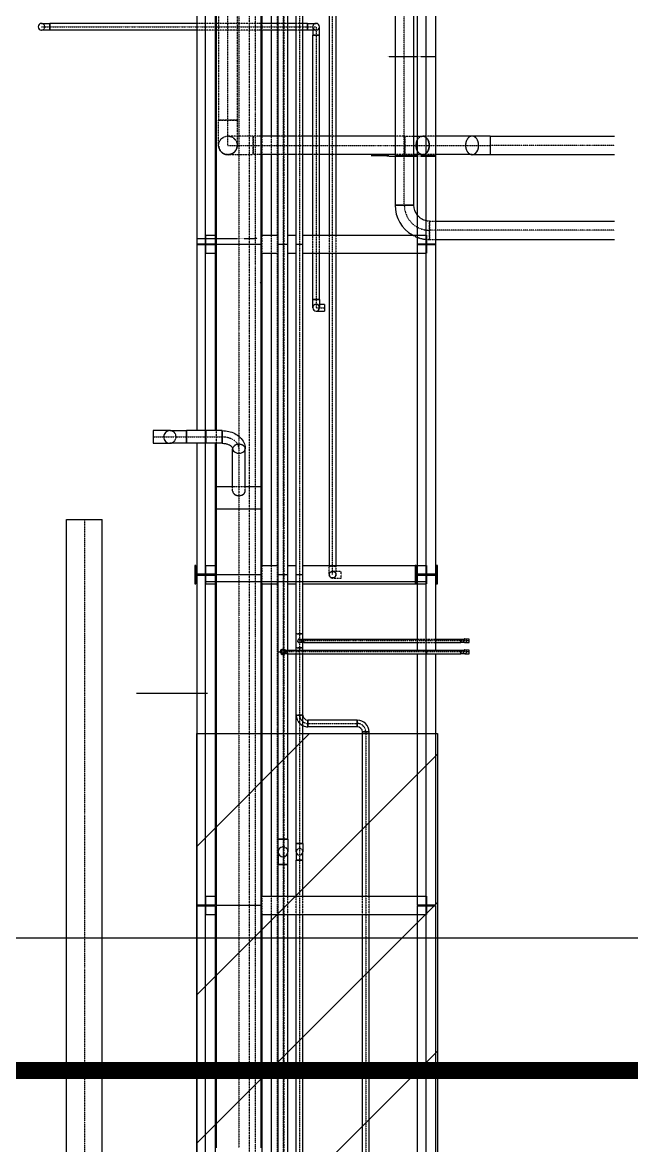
# Model space of a CAD drawing. Header units: millimetres. Extents: x -10011772 to -8149599, y 2847708 to 3434448.
# Drawn here: x -9512181 to -9501131, y 3137832 to 3158213 of the extents above; entities that cross this region are included whole.
import ezdxf

# ---------------------------------------------------------------- set-up
doc = ezdxf.new("R2010")
doc.units = ezdxf.units.MM
for name, pattern in [('DASHDOT2', [0.5, 0.25, -0.125, 0, -0.125]), ('DIVIDE2', [0.625, 0.25, -0.125, 0, -0.125, 0, -0.125]), ('HIDDEN2', [0.1875, 0.125, -0.0625])]:
    doc.linetypes.add(name, pattern=pattern)
doc.layers.add('总平面底图', color=9, linetype='Continuous')
doc.layers.add('电气-接地设计-接地线', color=3, linetype='接地线')
doc.styles.add('EESLTYPE', font='TXT.shx')
doc.linetypes.add('接地线', pattern='A,500,["/",EESLTYPE,S=200,R=0,X=0,Y=-100],-200,60,-200', length=960)

# ---------------------------------------------------------------- blocks, each defined once
blk = doc.blocks.new('总平面底图 爆炸危险区 LOCATION I')
at = {"layer": '总平面底图'}
for p, q in [((220295, 146308), (220295, 98308)), ((222295, 146308), (222295, 98308)), ((222295, 110308), (220295, 110308)), ((220217, 97328), (220217, 108930)), ((220217, 108930), (222401, 108930)), ((220217, 107906), (221241, 108930)), ((222401, 108930), (222401, 97328)), ((220217, 106559), (222401, 108743)), ((220217, 105212), (222401, 107396)), ((236315, 107074), (206315, 107074)), ((220217, 103865), (222401, 106049))]:
    blk.add_line(p, q, dxfattribs=at)
at = {"layer": '总平面底图', "linetype": 'Continuous'}
for p, q in [((220956, 109672), (220956, 125955)), ((221044, 109688), (221044, 125955)), ((221120, 109688), (221120, 125908)), ((221180, 109688), (221180, 125908)), ((220397, 111679), (220397, 117172)), ((220803, 111172), (220803, 117172)), ((220217, 116372), (220217, 113372)), ((220383, 116372), (220383, 113372)), ((221420, 116289), (221420, 113454)), ((221480, 116289), (221480, 113454)), ((222016, 116289), (222016, 113726)), ((222184, 116289), (222184, 113726)), ((222217, 116372), (222217, 113372)), ((222383, 116372), (222383, 113372)), ((220807, 115616), (220807, 115374)), ((220893, 115616), (220893, 115374)), ((218809, 115374), (218885, 115374)), ((218885, 115374), (218885, 115313)), ((218885, 115313), (218885, 115374)), ((220217, 115374), (218885, 115374)), ((220397, 115374), (220383, 115374)), ((220956, 115374), (220803, 115374)), ((221120, 115374), (221044, 115374)), ((221223, 115374), (221180, 115374)), ((221223, 115374), (221223, 115313)), ((221223, 115374), (221300, 115374)), ((221223, 115313), (221223, 115374)), ((218885, 115313), (218809, 115313)), ((220217, 115313), (218885, 115313)), ((220397, 115313), (220383, 115313)), ((220956, 115313), (220803, 115313)), ((220807, 115313), (220807, 114351)), ((220893, 115313), (220893, 114351)), ((221120, 115313), (221044, 115313)), ((221223, 115313), (221180, 115313)), ((221300, 115313), (221223, 115313)), ((221269, 115313), (221269, 115267)), ((221300, 115267), (221269, 115267)), ((221269, 115267), (221330, 115267)), ((221269, 113454), (221269, 115267)), ((221330, 115267), (221300, 115267)), ((221330, 115267), (221330, 115344)), ((221330, 113454), (221330, 115267)), ((220956, 114351), (220803, 114351)), ((221120, 114351), (221044, 114351)), ((221269, 114351), (221180, 114351)), ((221420, 114351), (221330, 114351)), ((222016, 114351), (221480, 114351)), ((222184, 114351), (222217, 114351)), ((222715, 114351), (222383, 114351)), ((222878, 114351), (222715, 114351)), ((222878, 114351), (222878, 114183)), ((222878, 114351), (224008, 114351)), ((222878, 114351), (222878, 114267)), ((222878, 114267), (222878, 114183)), ((220956, 114183), (220803, 114183)), ((220807, 114183), (220807, 113454)), ((220893, 114183), (220893, 113454)), ((221120, 114183), (221044, 114183)), ((221269, 114183), (221180, 114183)), ((221420, 114183), (221330, 114183)), ((222016, 114183), (221480, 114183)), ((222217, 114183), (222184, 114183)), ((222715, 114183), (222383, 114183)), ((222715, 114183), (222878, 114183)), ((222878, 114183), (224008, 114183)), ((222184, 113726), (222016, 113726)), ((222016, 113726), (222184, 113726)), ((222383, 113581), (224008, 113581)), ((220300, 113289), (220300, 113454)), ((220300, 113454), (220397, 113454)), ((220803, 113454), (220956, 113454)), ((221044, 113454), (221120, 113454)), ((221180, 113454), (222300, 113454)), ((222300, 113454), (222300, 113289)), ((220383, 113372), (220217, 113372)), ((220217, 113368), (220383, 113368)), ((220217, 113368), (220217, 111679)), ((220383, 113368), (220383, 111679)), ((222383, 113372), (222217, 113372)), ((222217, 113368), (222383, 113368)), ((222217, 113368), (222217, 110372)), ((222383, 113413), (224008, 113413)), ((222383, 113368), (222383, 110372)), ((220300, 113289), (220397, 113289)), ((220803, 113289), (220956, 113289)), ((220807, 113289), (220807, 110454)), ((220893, 113289), (220893, 110454)), ((221044, 113289), (221120, 113289)), ((221180, 113289), (222300, 113289)), ((221269, 112870), (221269, 113289)), ((221330, 112870), (221330, 113289)), ((221420, 113289), (221420, 110454)), ((221480, 113289), (221480, 110454)), ((221330, 112870), (221269, 112870)), ((221269, 112794), (221269, 112870)), ((221269, 112870), (221330, 112870)), ((221330, 112870), (221330, 112794)), ((221376, 112824), (221330, 112824)), ((221376, 112824), (221376, 112794)), ((221300, 112763), (221376, 112763)), ((221376, 112794), (221376, 112763)), ((219821, 111679), (219821, 111622)), ((219973, 111679), (219821, 111679)), ((219821, 111622), (219821, 111564)), ((219973, 111679), (220125, 111679)), ((220125, 111679), (220125, 111564)), ((220125, 111564), (220125, 111679)), ((220448, 111679), (220125, 111679)), ((220448, 111679), (220448, 111564)), ((220448, 111564), (220448, 111679)), ((219821, 111564), (219973, 111564)), ((220125, 111564), (219973, 111564)), ((220448, 111564), (220125, 111564)), ((220217, 111564), (220217, 110372)), ((220383, 111564), (220383, 110372)), ((220397, 111172), (220397, 111564)), ((220543, 111163), (220543, 111514)), ((220657, 111163), (220657, 111514)), ((220397, 111172), (220543, 111172)), ((220397, 111172), (220543, 111172)), ((220397, 110968), (220397, 111172)), ((220657, 111172), (220803, 111172)), ((220657, 111172), (220803, 111172)), ((220803, 110968), (220803, 111172)), ((220397, 110968), (220803, 110968)), ((220397, 105172), (220397, 110968)), ((220803, 105172), (220803, 110968)), ((219036, 110872), (219360, 110872)), ((219036, 67256), (219036, 110872)), ((219360, 67224), (219360, 110872)), ((220199, 110454), (220199, 110289)), ((220209, 110454), (220199, 110454)), ((220209, 110375), (220209, 110454)), ((220391, 110375), (220209, 110375)), ((220209, 110368), (220391, 110368)), ((220209, 110289), (220209, 110368)), ((220383, 110372), (220217, 110372)), ((220217, 110372), (220217, 107372)), ((220217, 110372), (220383, 110372)), ((220300, 110289), (220300, 110454)), ((220300, 110454), (220397, 110454)), ((220383, 110372), (220383, 107372)), ((220391, 110454), (220391, 110375)), ((220397, 110454), (220391, 110454)), ((220391, 110368), (220391, 110289)), ((220803, 110454), (220956, 110454)), ((221044, 110454), (221120, 110454)), ((221180, 110454), (222300, 110454)), ((222209, 110454), (222199, 110454)), ((222199, 110454), (222199, 110289)), ((222209, 110375), (222209, 110454)), ((222391, 110375), (222209, 110375)), ((222209, 110368), (222391, 110368)), ((222209, 110289), (222209, 110368)), ((222217, 110372), (222383, 110372)), ((222217, 110372), (222217, 109688)), ((222383, 110372), (222217, 110372)), ((222300, 110454), (222300, 110289)), ((222383, 110372), (222383, 109688)), ((222401, 110454), (222391, 110454)), ((222391, 110454), (222391, 110375)), ((222391, 110368), (222391, 110289)), ((222401, 110289), (222401, 110454)), ((220199, 110289), (220209, 110289)), ((220300, 110289), (220397, 110289)), ((220391, 110289), (220397, 110289)), ((220803, 110289), (220956, 110289)), ((220807, 110289), (220807, 107454)), ((220893, 110289), (220893, 107454)), ((221044, 110289), (221120, 110289)), ((221180, 110289), (222300, 110289)), ((222199, 110289), (222209, 110289)), ((222391, 110289), (222401, 110289)), ((221180, 109788), (221188, 109788)), ((221188, 109755), (221180, 109755)), ((221188, 109755), (221188, 109788)), ((221188, 109788), (221188, 109755)), ((221188, 109788), (222217, 109788)), ((221188, 109755), (222217, 109755)), ((222383, 109788), (222612, 109788)), ((222383, 109755), (222612, 109755)), ((222612, 109755), (222612, 109788)), ((222612, 109788), (222650, 109788)), ((222612, 109788), (222612, 109755)), ((222650, 109755), (222612, 109755)), ((222688, 109788), (222650, 109788)), ((222650, 109755), (222688, 109755)), ((222688, 109772), (222688, 109788)), ((222688, 109755), (222688, 109772)), ((220956, 109672), (221044, 109672)), ((220956, 107972), (220956, 109672)), ((221000, 109688), (221038, 109688)), ((221038, 109655), (221000, 109655)), ((221038, 109655), (221038, 109688)), ((221038, 109688), (221038, 109655)), ((221038, 109688), (222612, 109688)), ((221038, 109655), (222612, 109655)), ((221044, 107972), (221044, 109655)), ((221120, 107933), (221120, 109655)), ((221180, 107933), (221180, 109655)), ((222217, 109655), (222217, 107372)), ((222383, 109655), (222383, 107372)), ((222612, 109655), (222612, 109688)), ((222612, 109688), (222650, 109688)), ((222612, 109688), (222612, 109655)), ((222650, 109655), (222612, 109655)), ((222688, 109688), (222650, 109688)), ((222650, 109655), (222688, 109655)), ((222688, 109672), (222688, 109688)), ((222688, 109655), (222688, 109672)), ((220315, 109294), (219672, 109294)), ((221226, 108991), (221226, 109052)), ((221674, 109052), (221226, 109052)), ((221226, 109052), (221226, 108991)), ((221674, 108991), (221674, 109052)), ((221674, 109052), (221674, 108991)), ((221674, 108991), (221226, 108991)), ((221780, 108945), (221720, 108945)), ((221720, 108945), (221750, 108945)), ((221720, 107454), (221720, 108945)), ((221750, 108945), (221780, 108945)), ((221780, 107454), (221780, 108945)), ((220956, 107972), (221044, 107972)), ((221044, 107972), (220956, 107972)), ((220956, 107857), (220956, 107972)), ((221044, 107972), (221044, 107857)), ((221120, 107933), (221150, 107933)), ((221180, 107933), (221120, 107933)), ((221120, 107857), (221120, 107933)), ((221150, 107933), (221180, 107933)), ((221180, 107933), (221180, 107857)), ((220956, 107857), (220956, 107743)), ((221044, 107743), (221044, 107857)), ((221120, 107857), (221120, 107781)), ((221180, 107781), (221180, 107857)), ((220956, 107743), (221044, 107743)), ((220956, 107454), (220956, 107743)), ((221000, 107743), (220956, 107743)), ((221044, 107743), (221000, 107743)), ((221044, 107454), (221044, 107743)), ((221150, 107781), (221120, 107781)), ((221120, 107781), (221150, 107781)), ((221120, 107454), (221120, 107781)), ((221180, 107781), (221150, 107781)), ((221150, 107781), (221180, 107781)), ((221180, 107454), (221180, 107781)), ((220300, 107454), (220397, 107454)), ((220300, 107289), (220300, 107454)), ((220803, 107454), (222300, 107454)), ((222300, 107454), (222300, 107289)), ((220383, 107372), (220217, 107372)), ((220217, 107368), (220217, 104372)), ((220217, 107368), (220383, 107368)), ((220383, 107368), (220383, 104372)), ((222383, 107372), (222217, 107372)), ((222217, 107368), (222217, 104372)), ((222217, 107368), (222383, 107368)), ((222383, 107368), (222383, 104372)), ((220300, 107289), (220397, 107289)), ((220803, 107289), (222300, 107289)), ((220807, 107289), (220807, 104454)), ((220893, 107289), (220893, 104454)), ((220956, 104454), (220956, 107289)), ((221044, 104454), (221044, 107289)), ((221120, 104454), (221120, 107289)), ((221180, 104454), (221180, 107289)), ((221720, 104454), (221720, 107289)), ((221780, 104454), (221780, 107289))]:
    blk.add_line(p, q, dxfattribs=at)
at = {"layer": '总平面底图', "linetype": 'DIVIDE2'}
for p, q in [((221000, 125955), (221000, 109697)), ((221150, 125908), (221150, 109688)), ((220500, 114496), (220500, 125043)), ((220750, 63107), (220750, 116342)), ((221450, 113454), (221450, 116289)), ((222100, 113726), (222100, 116289)), ((220600, 116050), (220600, 111628)), ((220950, 115374), (220950, 115616)), ((220950, 115313), (220950, 115374)), ((218809, 115344), (218885, 115344)), ((218885, 115344), (218885, 115344)), ((218885, 115344), (218885, 115344)), ((218885, 115344), (220217, 115344)), ((220217, 115344), (220383, 115344)), ((220383, 115344), (220397, 115344)), ((220397, 115344), (220803, 115344)), ((220803, 115344), (220956, 115344)), ((220950, 114351), (220950, 115313)), ((220956, 115344), (221044, 115344)), ((221044, 115344), (221120, 115344)), ((221120, 115344), (221180, 115344)), ((221180, 115344), (221223, 115344)), ((221223, 115344), (221223, 115344)), ((221223, 115344), (221223, 115344)), ((221223, 115344), (221300, 115344)), ((221300, 115344), (221300, 115313)), ((221300, 115313), (221300, 115267)), ((221300, 115267), (221300, 115267)), ((221300, 115267), (221300, 115267)), ((221300, 115267), (221300, 113454)), ((220500, 114496), (220500, 114496)), ((220500, 114496), (220500, 114496)), ((220500, 114267), (220500, 114496)), ((220950, 114183), (220950, 114351)), ((220500, 114267), (220729, 114267)), ((220729, 114267), (220729, 114267)), ((220729, 114267), (220729, 114267)), ((220729, 114267), (220803, 114267)), ((220803, 114267), (220956, 114267)), ((220956, 114267), (221044, 114267)), ((221044, 114267), (221120, 114267)), ((221120, 114267), (221180, 114267)), ((221180, 114267), (221269, 114267)), ((221269, 114267), (221330, 114267)), ((221330, 114267), (221420, 114267)), ((221420, 114267), (221480, 114267)), ((221480, 114267), (222016, 114267)), ((222016, 114267), (222105, 114267)), ((222105, 114267), (222105, 114267)), ((222105, 114267), (222105, 114267)), ((222105, 114267), (222184, 114267)), ((222184, 114267), (222217, 114267)), ((222217, 114267), (222267, 114267)), ((222267, 114267), (222383, 114267)), ((222267, 114267), (222267, 114267)), ((222267, 114267), (222267, 114267)), ((222383, 114267), (222715, 114267)), ((222715, 114267), (222715, 114267)), ((222715, 114267), (222715, 114267)), ((222715, 114267), (222775, 114267)), ((222775, 114267), (222878, 114267)), ((224008, 114267), (222878, 114267)), ((222878, 114267), (222878, 114267)), ((222878, 114267), (222878, 114267)), ((220950, 113454), (220950, 114183)), ((222100, 113726), (222100, 113726)), ((222100, 113726), (222100, 113726)), ((220950, 113289), (220950, 113454)), ((221300, 113454), (221300, 113289)), ((221450, 113289), (221450, 113454)), ((222383, 113497), (222329, 113497)), ((222329, 113497), (222329, 113497)), ((222329, 113497), (222329, 113497)), ((224008, 113497), (222383, 113497)), ((220950, 110454), (220950, 113289)), ((221300, 113289), (221300, 112870)), ((221450, 110454), (221450, 113289)), ((221300, 112870), (221300, 112870)), ((221300, 112870), (221300, 112870)), ((221300, 112870), (221300, 112794)), ((221300, 112794), (221330, 112794)), ((221330, 112794), (221376, 112794)), ((221376, 112794), (221376, 112794)), ((221376, 112794), (221376, 112794)), ((219821, 111622), (219821, 111622)), ((219821, 111622), (219821, 111622)), ((219821, 111622), (219916, 111622)), ((219916, 111622), (219973, 111622)), ((219973, 111622), (220125, 111622)), ((220125, 111622), (220125, 111622)), ((220125, 111622), (220125, 111622)), ((220125, 111622), (220448, 111622)), ((220448, 111622), (220448, 111622)), ((220448, 111622), (220448, 111622)), ((220600, 111628), (220600, 111514)), ((220600, 111514), (220600, 111473)), ((220600, 111514), (220600, 111514)), ((220600, 111514), (220600, 111514)), ((220600, 111473), (220600, 111171)), ((220600, 111171), (220600, 111130)), ((220600, 111130), (220600, 111090)), ((220600, 111090), (220600, 110968)), ((220600, 110968), (220600, 105172)), ((219198, 110872), (219198, 67224)), ((220950, 110289), (220950, 110454)), ((221450, 110448), (221450, 110454)), ((221450, 110448), (221450, 110448)), ((221450, 110448), (221450, 110448)), ((221450, 110372), (221450, 110448)), ((220950, 107454), (220950, 110289)), ((221180, 109772), (221150, 109772)), ((221188, 109772), (221180, 109772)), ((221188, 109772), (221188, 109772)), ((221188, 109772), (221188, 109772)), ((222217, 109772), (221188, 109772)), ((222383, 109772), (222217, 109772)), ((222612, 109772), (222383, 109772)), ((222612, 109772), (222612, 109772)), ((222612, 109772), (222612, 109772)), ((222650, 109772), (222612, 109772)), ((222667, 109772), (222650, 109772)), ((222688, 109772), (222667, 109772)), ((222688, 109772), (222688, 109772)), ((222688, 109772), (222688, 109772)), ((221000, 109697), (221000, 109672)), ((221038, 109672), (221000, 109672)), ((221000, 109672), (221000, 109672)), ((221000, 109672), (221000, 109672)), ((221000, 109672), (221000, 109647)), ((221038, 109672), (221038, 109672)), ((221038, 109672), (221038, 109672)), ((222612, 109672), (221038, 109672)), ((221150, 109688), (221150, 109655)), ((221150, 109655), (221150, 107933)), ((222612, 109672), (222612, 109672)), ((222612, 109672), (222612, 109672)), ((222650, 109672), (222612, 109672)), ((222667, 109672), (222650, 109672)), ((222688, 109672), (222667, 109672)), ((222688, 109672), (222688, 109672)), ((222688, 109672), (222688, 109672)), ((221000, 109647), (221000, 107972)), ((221226, 109022), (221674, 109022)), ((221226, 109022), (221226, 109022)), ((221226, 109022), (221226, 109022)), ((221674, 109022), (221674, 109022)), ((221674, 109022), (221674, 109022)), ((221750, 108945), (221750, 108945)), ((221750, 108945), (221750, 108945)), ((221750, 108945), (221750, 107454)), ((221000, 107972), (221000, 107972)), ((221000, 107972), (221000, 107972)), ((221000, 107972), (221000, 107857)), ((221150, 107933), (221150, 107933)), ((221150, 107933), (221150, 107933)), ((221150, 107933), (221150, 107857)), ((221000, 107857), (221000, 107813)), ((221150, 107857), (221150, 107827)), ((221150, 107827), (221150, 107781)), ((221000, 107813), (221000, 107743)), ((221000, 107743), (221000, 107454)), ((221000, 107743), (221000, 107743)), ((221000, 107743), (221000, 107743)), ((221150, 107781), (221150, 107781)), ((221150, 107781), (221150, 107781)), ((221150, 107781), (221150, 107454)), ((220950, 107289), (220950, 107454)), ((221000, 107454), (221000, 107289)), ((221150, 107454), (221150, 107289)), ((221750, 107454), (221750, 107289)), ((220950, 104454), (220950, 107289)), ((221000, 107289), (221000, 104454)), ((221150, 107289), (221150, 104454)), ((221750, 107289), (221750, 104454))]:
    blk.add_line(p, q, dxfattribs=at)
at = {"layer": '总平面底图', "linetype": 'HIDDEN2'}
for p, q in [((220416, 125043), (220416, 114496)), ((220584, 125043), (220584, 114496)), ((221007, 120429), (221007, 63107)), ((220693, 116342), (220693, 63107)), ((220383, 115374), (220217, 115374)), ((220803, 115374), (220397, 115374)), ((220807, 115374), (220807, 115313)), ((220893, 115374), (220893, 115313)), ((221044, 115374), (220956, 115374)), ((221180, 115374), (221120, 115374)), ((220383, 115313), (220217, 115313)), ((220803, 115313), (220397, 115313)), ((221044, 115313), (220956, 115313)), ((221180, 115313), (221120, 115313)), ((221269, 115344), (221269, 115313)), ((220416, 114496), (220584, 114496)), ((220416, 114267), (220416, 114496)), ((220584, 114496), (220416, 114496)), ((220584, 114496), (220584, 114267)), ((220729, 114351), (220500, 114351)), ((220729, 114351), (220729, 114267)), ((220729, 114183), (220729, 114351)), ((220803, 114351), (220729, 114351)), ((220807, 114351), (220807, 114183)), ((220893, 114351), (220893, 114183)), ((221044, 114351), (220956, 114351)), ((221180, 114351), (221120, 114351)), ((221330, 114351), (221269, 114351)), ((221480, 114351), (221420, 114351)), ((222105, 114351), (222016, 114351)), ((222105, 114183), (222105, 114351)), ((222105, 114351), (222105, 114183)), ((222105, 114351), (222184, 114351)), ((222217, 114351), (222267, 114351)), ((222383, 114351), (222267, 114351)), ((220729, 114267), (220729, 114183)), ((220500, 114183), (220729, 114183)), ((220803, 114183), (220729, 114183)), ((221044, 114183), (220956, 114183)), ((221180, 114183), (221120, 114183)), ((221330, 114183), (221269, 114183)), ((221480, 114183), (221420, 114183)), ((222105, 114183), (222016, 114183)), ((222184, 114183), (222105, 114183)), ((222267, 114183), (222217, 114183)), ((222383, 114183), (222267, 114183)), ((222329, 113581), (222329, 113413)), ((222329, 113581), (222383, 113581)), ((222329, 113413), (222329, 113581)), ((220807, 113454), (220807, 113289)), ((220893, 113454), (220893, 113289)), ((221269, 113289), (221269, 113454)), ((221330, 113289), (221330, 113454)), ((221420, 113454), (221420, 113289)), ((221480, 113454), (221480, 113289)), ((222329, 113413), (222383, 113413)), ((221330, 112824), (221300, 112824)), ((220397, 111564), (220397, 111679)), ((220543, 111172), (220657, 111172)), ((220543, 111172), (220657, 111172)), ((220543, 111130), (220543, 111163)), ((220657, 111130), (220657, 111163)), ((220807, 110454), (220807, 110289)), ((220893, 110454), (220893, 110289)), ((221420, 110454), (221420, 110448)), ((221420, 110448), (221480, 110448)), ((221420, 110372), (221420, 110448)), ((221480, 110448), (221420, 110448)), ((221526, 110402), (221450, 110402)), ((221480, 110454), (221480, 110448)), ((221480, 110448), (221480, 110372)), ((221526, 110372), (221526, 110402)), ((221526, 110341), (221526, 110372)), ((221450, 110341), (221526, 110341)), ((221120, 109835), (221180, 109835)), ((221150, 109835), (221120, 109835)), ((221180, 109835), (221150, 109835)), ((221150, 109788), (221180, 109788)), ((221180, 109755), (221150, 109755)), ((222217, 109788), (222383, 109788)), ((222217, 109755), (222383, 109755)), ((221044, 109672), (221044, 109688)), ((221044, 109655), (221044, 109672)), ((221120, 109708), (221180, 109708)), ((221150, 109708), (221120, 109708)), ((221120, 109655), (221120, 109688)), ((221180, 109708), (221150, 109708)), ((221180, 109655), (221180, 109688)), ((221120, 109098), (221180, 109098)), ((221180, 109098), (221120, 109098)), ((220807, 107454), (220807, 107289)), ((220893, 107454), (220893, 107289)), ((220956, 107289), (220956, 107454)), ((221044, 107289), (221044, 107454)), ((221120, 107289), (221120, 107454)), ((221180, 107289), (221180, 107454)), ((221720, 107289), (221720, 107454)), ((221780, 107289), (221780, 107454))]:
    blk.add_line(p, q, dxfattribs=at)
at = {"layer": '总平面底图', "linetype": 'DASHDOT2'}
for p, q in [((222016, 115072), (221951, 115072)), ((222184, 115072), (222016, 115072)), ((222217, 115072), (222184, 115072)), ((222383, 115072), (222217, 115072)), ((222217, 114172), (221801, 114172)), ((222016, 114165), (221941, 114165)), ((222184, 114165), (222016, 114165)), ((222217, 114165), (222184, 114165)), ((222383, 114172), (222217, 114172)), ((222383, 114165), (222217, 114165)), ((220217, 113421), (220754, 113421)), ((220397, 113372), (220803, 113372)), ((220766, 113421), (220754, 113421)), ((220956, 113372), (221044, 113372)), ((221120, 113372), (221180, 113372)), ((220397, 113022), (220383, 113022)), ((220789, 113022), (220800, 113022)), ((220300, 111679), (220300, 111564)), ((220397, 110372), (220803, 110372)), ((220956, 110372), (221044, 110372)), ((221120, 110372), (221180, 110372)), ((222300, 109688), (222300, 109655)), ((220397, 107372), (220803, 107372))]:
    blk.add_line(p, q, dxfattribs=at)
at = {"layer": '总平面底图', "linetype": 'HIDDEN2'}
for centre, radius in [((220500, 114267), 84.1), ((221450, 110372), 30.2), ((221150, 109772), 16.7)]:
    blk.add_circle(centre, radius, dxfattribs=at)
at = {"layer": '总平面底图', "linetype": 'Continuous'}
for centre, radius, start, end in [((218809, 115344), 30.2, 90, 270), ((218809, 115344), 30.2, 90, 270), ((221300, 115344), 30.2, 270, 90), ((221300, 115344), 30.2, 0, 90), ((221300, 115344), 30.2, 270, 0), ((222329, 113726), 313, 180, 240.3271), ((222329, 113726), 144, 180, 219.6996), ((221300, 112794), 30.2, 180, 0), ((221300, 112794), 30.2, 180, 0), ((219973, 111622), 57.1, 90, 270), ((219973, 111622), 57.1, 90, 270), ((222650, 109772), 16.7, 0, 90), ((222650, 109772), 16.7, 270, 90), ((222650, 109772), 16.7, 270, 0), ((221000, 109672), 25.1, 41.8103, 270), ((221000, 109672), 16.7, 90, 270), ((221000, 109672), 16.7, 90, 270), ((221000, 109672), 25.1, 270, 318.1897), ((222650, 109672), 16.7, 270, 90), ((222650, 109672), 16.7, 0, 90), ((222650, 109672), 16.7, 270, 0), ((221226, 109098), 46, 180, 270), ((221674, 108945), 106, 0, 90), ((221226, 109098), 106, 244.3523, 270), ((221674, 108945), 46, 0, 90), ((221000, 107857), 44.4, 180, 0), ((221000, 107857), 44.4, 180, 0), ((221150, 107857), 30.2, 180, 0), ((221150, 107857), 30.2, 180, 0)]:
    blk.add_arc(centre, radius, start, end, dxfattribs=at)
at = {"layer": '总平面底图', "linetype": 'HIDDEN2'}
for centre, radius, start, end in [((218809, 115344), 30.2, 0, 90), ((221300, 115344), 30.2, 90, 270), ((218809, 115344), 30.2, 270, 0), ((220500, 114267), 84.1, 180, 0), ((222329, 113726), 144, 219.6996, 270), ((222329, 113726), 313, 240.3271, 270), ((221300, 112794), 30.2, 0, 180), ((219973, 111622), 57.1, 0, 90), ((219973, 111622), 57.1, 270, 0), ((221450, 110372), 30.2, 180, 0), ((221150, 109772), 16.7, 90, 270), ((222650, 109772), 16.7, 90, 270), ((221000, 109672), 16.7, 0, 90), ((221000, 109672), 16.7, 270, 0), ((221000, 109672), 25.1, 318.1897, 41.8103), ((222650, 109672), 16.7, 90, 270), ((221226, 109098), 106, 180, 244.3523), ((221000, 107857), 44.4, 0, 180), ((221150, 107857), 30.2, 90, 180), ((221150, 107857), 30.2, 0, 90)]:
    blk.add_arc(centre, radius, start, end, dxfattribs=at)
at = {"layer": '总平面底图', "linetype": 'DIVIDE2'}
for centre, radius, start, end in [((222329, 113726), 229, 180, 240.9075), ((222329, 113726), 229, 240.9075, 270), ((221226, 109098), 76.2, 180, 232.8311), ((221226, 109098), 76.2, 232.8311, 270), ((221674, 108945), 76.2, 0, 90)]:
    blk.add_arc(centre, radius, start, end, dxfattribs=at)
at = {"layer": '总平面底图', "linetype": 'HIDDEN2'}
blk.add_ellipse((222267, 114267), major_axis=(0, 84.1), ratio=0.707107, dxfattribs=at)
for centre, major_axis, start_param, end_param in [((222267, 114267), (0, 84.1), 3.141593, 6.283185), ((222715, 114267), (0, -84.1), 3.141593, 6.283185), ((220600, 111514), (57.1, 0), 0, 3.141593), ((220600, 111130), (-57.1, 0), 0, 3.141593)]:
    blk.add_ellipse(centre, major_axis=major_axis, ratio=0.707107, start_param=start_param, end_param=end_param, dxfattribs=at)
at = {"layer": '总平面底图', "linetype": 'Continuous'}
for centre, major_axis, start_param, end_param in [((222715, 114267), (0, 84.1), 4.712389, 6.283185), ((222715, 114267), (0, -84.1), 0, 3.141593), ((222715, 114267), (0, -84.1), 0, 1.570796), ((220600, 111514), (-57.1, 0), 0, 3.141593), ((220600, 111514), (57.1, 0), 3.141593, 6.283185)]:
    blk.add_ellipse(centre, major_axis=major_axis, ratio=0.707107, start_param=start_param, end_param=end_param, dxfattribs=at)
at = {"layer": '总平面底图', "linetype": 'DIVIDE2'}
blk.add_ellipse((220448, 111514), major_axis=(152, 0), ratio=0.707107, start_param=0, end_param=1.570796, dxfattribs=at)
at = {"layer": '总平面底图', "linetype": 'Continuous'}
for points in [[(220448, 111679), (220468, 111679), (220488, 111676), (220507, 111672)], [(220507, 111672), (220527, 111668), (220546, 111661), (220563, 111652)], [(220563, 111652), (220581, 111643), (220597, 111632), (220611, 111618)], [(220611, 111618), (220625, 111605), (220636, 111589), (220644, 111571)], [(220448, 111564), (220458, 111564), (220468, 111563), (220477, 111562)], [(220477, 111562), (220486, 111560), (220495, 111557), (220503, 111554)], [(220503, 111554), (220511, 111551), (220518, 111547), (220523, 111543)], [(220523, 111543), (220529, 111539), (220533, 111535), (220536, 111531)], [(220536, 111531), (220539, 111527), (220541, 111523), (220542, 111520)], [(220542, 111520), (220543, 111518), (220543, 111516), (220543, 111514)], [(220644, 111571), (220652, 111555), (220656, 111538), (220657, 111520)], [(220657, 111520), (220657, 111518), (220657, 111516), (220657, 111514)]]:
    blk.add_open_spline(points, degree=3, dxfattribs=at)

msp = doc.modelspace()

# ---------------------------------------------------------------- linework, layer by layer
at = {"layer": '电气-接地设计-接地线', "color": 1, "linetype": '接地线', "ltscale": 0.005, "const_width": 311}
msp.add_lwpolyline([(-9494114, 3139193), (-9518541, 3139193)], dxfattribs=at)

# ---------------------------------------------------------------- block references
at = {"layer": '总平面底图', "xscale": 2, "yscale": 2, "zscale": 2}
msp.add_blockref('总平面底图 爆炸危险区 LOCATION I', (-9949454, 2927448), dxfattribs=at)

doc.saveas('drawing.dxf')
